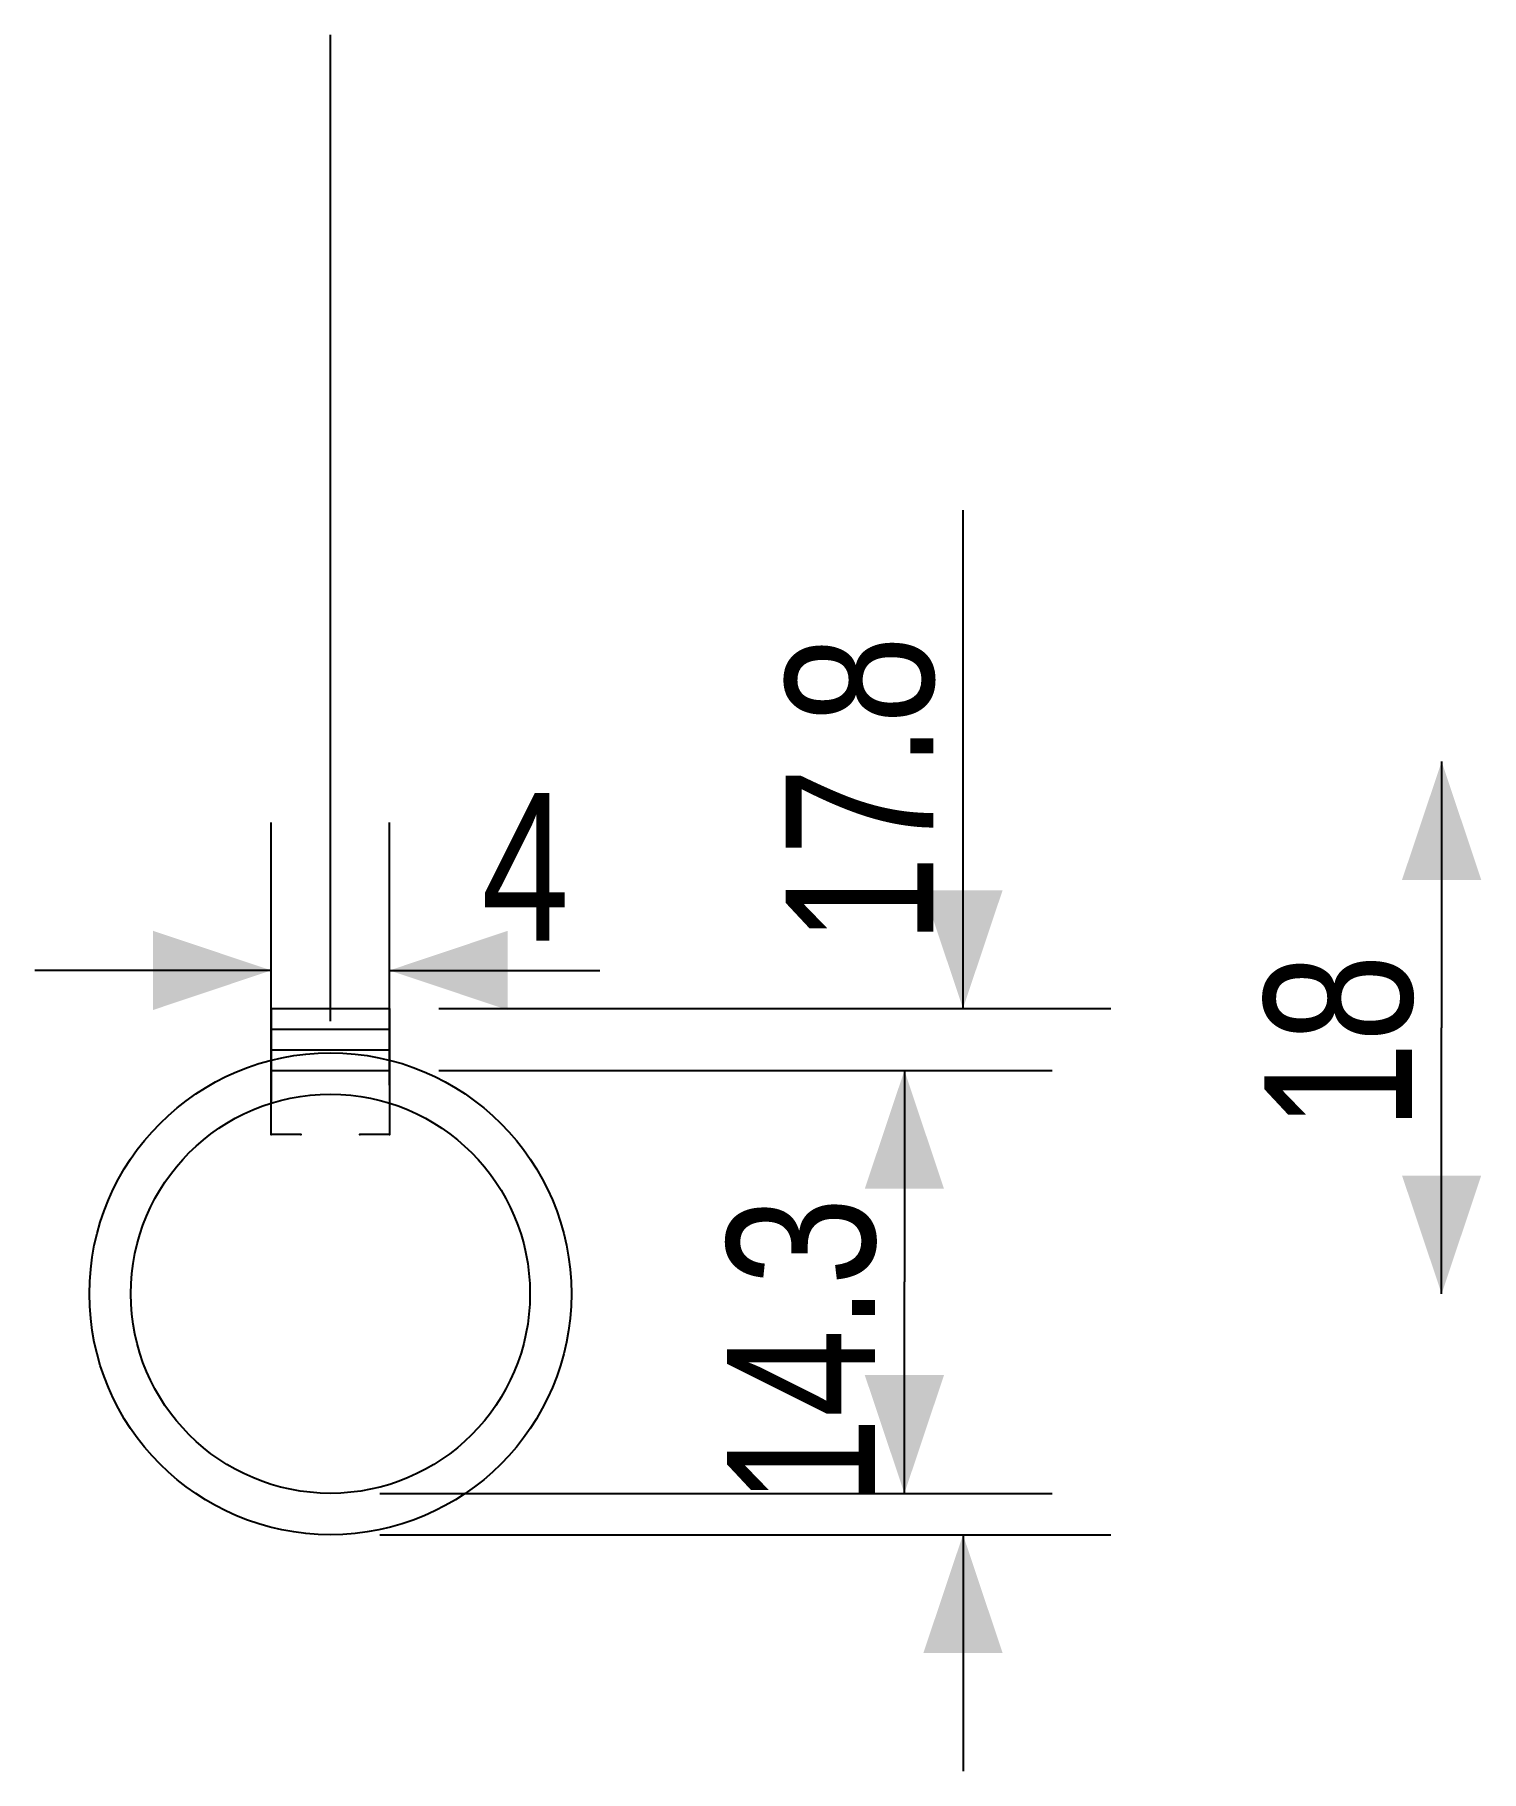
# Model space of a CAD drawing. Header units: millimetres. Extents: x -10 to 38.9, y -16.1 to 42.6.
import ezdxf

# ---------------------------------------------------------------- set-up
doc = ezdxf.new("R2010")
doc.units = ezdxf.units.MM
doc.layers.get('0').update_dxf_attribs({"color": 1, "linetype": 'CONTINUOUS'})
doc.layers.add('BEM', color=1, linetype='CONTINUOUS')
doc.layers.add('EndPoints', color=1, linetype='CONTINUOUS')

# ---------------------------------------------------------------- blocks, each defined once
blk = doc.blocks.new('Fig_000')
at = {"color": 2, "linetype": 'CONTINUOUS'}
for p, q in [((-2, 6.447), (-2, 7.55)), ((-2, 7.55), (2, 7.55)), ((2, 7.55), (2, 6.447)), ((-2, 5.392), (-2, 6.447)), ((2, 6.447), (2, 5.392))]:
    blk.add_line(p, q, dxfattribs=at)
at = {"color": 1, "linetype": 'CONTINUOUS'}
for p in [(-2, 5.392), (-1, 5.392)]:
    blk.add_point(p, dxfattribs=at)
at = {"layer": 'EndPoints', "color": 1, "linetype": 'CONTINUOUS'}
for p in [(1, 5.392), (2, 5.392)]:
    blk.add_point(p, dxfattribs=at)
blk = doc.blocks.new('Fig_001')
at = {"color": 2, "linetype": 'CONTINUOUS'}
for p, q in [((-2, 7.55), (-2, 9.65)), ((-2, 9.65), (2, 9.65)), ((2, 9.65), (2, 6.447)), ((-2, 5.392), (-2, 7.55)), ((2, 6.447), (2, 5.392))]:
    blk.add_line(p, q, dxfattribs=at)
at = {"color": 1, "linetype": 'CONTINUOUS'}
for p in [(-2, 5.392), (-1, 5.392)]:
    blk.add_point(p, dxfattribs=at)
at = {"layer": 'EndPoints', "color": 1, "linetype": 'CONTINUOUS'}
for p in [(1, 5.392), (2, 5.392)]:
    blk.add_point(p, dxfattribs=at)
blk = doc.blocks.new('RULE-Fig_001-00003-1615576881')
at = {"color": 6, "linetype": 'CONTINUOUS'}
for p, q in [((-2, 7.55), (-2, 9.65)), ((-2, 9.65), (2, 9.65)), ((2, 9.65), (2, 6.447)), ((-2, 7.182, 6), (-2, 8.95, 6)), ((-2, 8.95, 6), (2, 8.95, 6)), ((2, 8.95, 6), (2, 6.447, 6)), ((-2, 6.815, 12), (-2, 8.25, 12)), ((-2, 8.25, 12), (2, 8.25, 12)), ((2, 8.25, 12), (2, 6.447, 12)), ((-2, 5.392), (-2, 7.55)), ((-2, 6.447, 18), (-2, 7.55, 18)), ((-2, 7.55, 18), (2, 7.55, 18)), ((-2, 5.392, 6), (-2, 7.182, 6)), ((2, 7.55, 18), (2, 6.447, 18)), ((-2, 5.392, 12), (-2, 6.815, 12)), ((-2, 5.392, 18), (-2, 6.447, 18)), ((2, 6.447), (2, 5.392)), ((2, 6.447, 6), (2, 5.392, 6)), ((2, 6.447, 12), (2, 5.392, 12)), ((2, 6.447, 18), (2, 5.392, 18)), ((-1, 5.392), (-2, 5.392)), ((-1, 5.392, 6), (-2, 5.392, 6)), ((-1, 5.392, 12), (-2, 5.392, 12)), ((-1, 5.392, 18), (-2, 5.392, 18)), ((2, 5.392), (1, 5.392)), ((2, 5.392, 6), (1, 5.392, 6)), ((2, 5.392, 12), (1, 5.392, 12)), ((2, 5.392, 18), (1, 5.392, 18))]:
    blk.add_line(p, q, dxfattribs=at)
at = {"color": 3, "linetype": 'CONTINUOUS'}
for p, q in [((-2, 9.65), (-2, 7.55, 18)), ((2, 9.65), (2, 7.55, 18)), ((-2, 7.55), (-2, 6.447, 18)), ((2, 6.447), (2, 6.447, 18)), ((-2, 5.392), (-2, 5.392, 18)), ((-1, 5.392), (-1, 5.392, 18)), ((1, 5.392), (1, 5.392, 18)), ((2, 5.392), (2, 5.392, 18))]:
    blk.add_line(p, q, dxfattribs=at)

msp = doc.modelspace()

# ---------------------------------------------------------------- linework, layer by layer
at = {"color": 2, "linetype": 'CONTINUOUS'}
for radius in [8.15, 6.75]:
    msp.add_circle((0, 0), radius, dxfattribs=at)
at = {"layer": 'BEM', "color": 1, "linetype": 'CONTINUOUS'}
for p, q in [((0, 11.317), (0, 42.583)), ((0, 9.217, 18), (0, 42.583, 18)), ((21.395, 9.65), (21.395, 26.507)), ((37.583, 18), (37.583, 9)), ((-2, 7.059), (-2, 15.937)), ((2, 7.059), (2, 15.937)), ((-2, 10.937), (-10, 10.937)), ((2, 10.937), (9.107, 10.937)), ((3.667, 9.65), (26.395, 9.65)), ((37.583, 0), (37.583, 9)), ((3.667, 7.55), (24.413, 7.55)), ((19.413, 7.55), (19.413, 0.4)), ((19.413, -6.75), (19.413, 0.4)), ((1.667, -6.75), (24.413, -6.75)), ((1.667, -8.15), (26.395, -8.15)), ((21.395, -8.15), (21.395, -16.15))]:
    msp.add_line(p, q, dxfattribs=at)
for points in [[(37.583, 18), (38.923, 14), (36.243, 14)], [(21.395, 9.65), (20.055, 13.65), (22.735, 13.65)], [(-2, 10.937), (-6, 9.597), (-6, 12.277)], [(2, 10.937), (6, 12.277), (6, 9.597)], [(19.413, 7.55), (20.753, 3.55), (18.073, 3.55)], [(37.583, 0), (36.243, 4), (38.923, 4)], [(19.413, -6.75), (18.073, -2.75), (20.753, -2.75)], [(21.395, -8.15), (22.735, -12.15), (20.055, -12.15)]]:
    msp.add_solid(points, dxfattribs=at)

# ---------------------------------------------------------------- block references
for name, p in [('Fig_001', (0, 0)), ('RULE-Fig_001-00003-1615576881', (0, 0)), ('Fig_000', (0, 0, 18))]:
    msp.add_blockref(name, p)

# ---------------------------------------------------------------- texts
at = {"layer": 'BEM', "color": 1, "linetype": 'CONTINUOUS', "width": 0.8}
for s, p in [('17.8', (20.395, 11.84)), ('18', (36.583, 5.539)), ('14.3', (18.413, -7.153))]:
    msp.add_text(s, height=5, rotation=90, dxfattribs=at).set_placement(p)
msp.add_text('4', height=5, dxfattribs=at).set_placement((5.107, 11.937))

doc.saveas('drawing.dxf')
